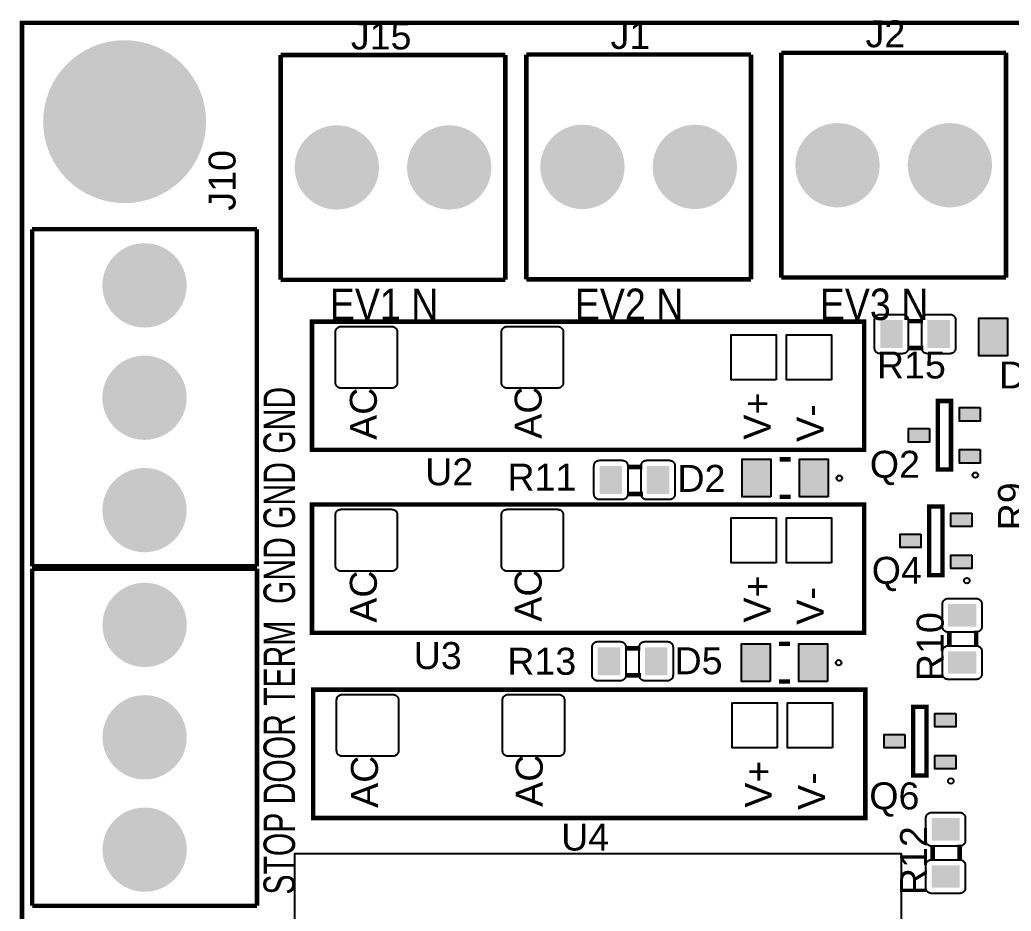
# Model space of a CAD drawing. Header units: inches. Extents: x -2.05 to 2.05, y -1.97 to 1.97.
# Drawn here: x -2.049 to -0.285, y 0.383 to 1.97 of the extents above; entities that cross this region are included whole.
import ezdxf

# ---------------------------------------------------------------- set-up
doc = ezdxf.new("R2010")
doc.units = ezdxf.units.IN
doc.layers.get('0').update_dxf_attribs({"linetype": 'CONTINUOUS'})

# ---------------------------------------------------------------- blocks, each defined once
blk = doc.blocks.new('RPAD')
blk.add_trace([(-0.5, -0.5), (-0.5, 0.5), (0.5, -0.5), (0.5, 0.5)])
blk = doc.blocks.new('EPAD')
at = {"const_width": 0.5}
blk.add_lwpolyline([(-0.25, 0, 1), (0.25, 0, 1)], format="xyb", close=True, dxfattribs=at)

msp = doc.modelspace()

# ---------------------------------------------------------------- linework, layer by layer
for points, const_width in [([(-2.045209, -1.970364), (2.045209, -1.970364), (2.045209, 1.964352), (-2.045209, 1.964352), (-2.045209, -1.970364)], 0.008), ([(-2.045209, -1.970364), (2.045209, -1.970364), (2.045209, 1.964352), (-2.045209, 1.964352), (-2.045209, -1.970364)], 0.008), ([(-2.045209, -1.970364), (2.045209, -1.970364), (2.045209, 1.964352), (-2.045209, 1.964352), (-2.045209, -1.970364)], 0.008), ([(-1.585083, 1.906844), (-1.585083, 1.506844)], 0.008), ([(-1.585083, 1.906844), (-1.185083, 1.906844)], 0.008), ([(-1.585083, 1.906844), (-1.585083, 1.506844)], 0.008), ([(-1.585083, 1.906844), (-1.185083, 1.906844)], 0.008), ([(-1.585083, 1.906844), (-1.585083, 1.506844)], 0.008), ([(-1.585083, 1.906844), (-1.185083, 1.906844)], 0.008), ([(-1.185083, 1.906844), (-1.185083, 1.506844)], 0.008), ([(-1.185083, 1.906844), (-1.185083, 1.506844)], 0.008), ([(-1.185083, 1.906844), (-1.185083, 1.506844)], 0.008), ([(-1.147941, 1.907844), (-1.147941, 1.507844)], 0.008), ([(-1.147941, 1.907844), (-0.747941, 1.907844)], 0.008), ([(-1.147941, 1.907844), (-1.147941, 1.507844)], 0.008), ([(-1.147941, 1.907844), (-0.747941, 1.907844)], 0.008), ([(-1.147941, 1.907844), (-1.147941, 1.507844)], 0.008), ([(-1.147941, 1.907844), (-0.747941, 1.907844)], 0.008), ([(-0.747941, 1.907844), (-0.747941, 1.507844)], 0.008), ([(-0.747941, 1.907844), (-0.747941, 1.507844)], 0.008), ([(-0.747941, 1.907844), (-0.747941, 1.507844)], 0.008), ([(-0.694051, 1.910844), (-0.694051, 1.510844)], 0.008), ([(-0.694051, 1.910844), (-0.294051, 1.910844)], 0.008), ([(-0.694051, 1.910844), (-0.694051, 1.510844)], 0.008), ([(-0.694051, 1.910844), (-0.294051, 1.910844)], 0.008), ([(-0.694051, 1.910844), (-0.694051, 1.510844)], 0.008), ([(-0.694051, 1.910844), (-0.294051, 1.910844)], 0.008), ([(-0.294051, 1.910844), (-0.294051, 1.510844)], 0.008), ([(-0.294051, 1.910844), (-0.294051, 1.510844)], 0.008), ([(-0.294051, 1.910844), (-0.294051, 1.510844)], 0.008), ([(-1.627295, 1.596967), (-2.027295, 1.596967)], 0.008), ([(-2.027295, 1.596967), (-2.027295, 0.996967)], 0.008), ([(-1.627295, 1.596967), (-2.027295, 1.596967)], 0.008), ([(-2.027295, 1.596967), (-2.027295, 0.996967)], 0.008), ([(-1.627295, 1.596967), (-2.027295, 1.596967)], 0.008), ([(-2.027295, 1.596967), (-2.027295, 0.996967)], 0.008), ([(-1.627295, 0.996967), (-1.627295, 1.596967)], 0.008), ([(-1.627295, 0.996967), (-1.627295, 1.596967)], 0.008), ([(-1.627295, 0.996967), (-1.627295, 1.596967)], 0.008), ([(-1.585083, 1.506844), (-1.185083, 1.506844)], 0.008), ([(-1.585083, 1.506844), (-1.185083, 1.506844)], 0.008), ([(-1.585083, 1.506844), (-1.185083, 1.506844)], 0.008), ([(-1.147941, 1.507844), (-0.747941, 1.507844)], 0.008), ([(-1.147941, 1.507844), (-0.747941, 1.507844)], 0.008), ([(-1.147941, 1.507844), (-0.747941, 1.507844)], 0.008), ([(-0.694051, 1.510844), (-0.294051, 1.510844)], 0.008), ([(-0.694051, 1.510844), (-0.294051, 1.510844)], 0.008), ([(-0.694051, 1.510844), (-0.294051, 1.510844)], 0.008), ([(-1.529126, 1.204148), (-0.546559, 1.204148), (-0.546559, 1.432494), (-1.529126, 1.432494), (-1.529126, 1.204148)], 0.008), ([(-1.529126, 1.204148), (-0.546559, 1.204148), (-0.546559, 1.432494), (-1.529126, 1.432494), (-1.529126, 1.204148)], 0.008), ([(-1.529126, 1.204148), (-0.546559, 1.204148), (-0.546559, 1.432494), (-1.529126, 1.432494), (-1.529126, 1.204148)], 0.008), ([(-0.469094, 1.4334), (-0.442094, 1.4334)], 0.008), ([(-0.469094, 1.4334), (-0.442094, 1.4334)], 0.008), ([(-0.469094, 1.4334), (-0.442094, 1.4334)], 0.008), ([(-0.469094, 1.3854), (-0.441094, 1.3854)], 0.008), ([(-0.469094, 1.3854), (-0.441094, 1.3854)], 0.008), ([(-0.469094, 1.3854), (-0.441094, 1.3854)], 0.008), ([(-0.392012, 1.291203), (-0.415634, 1.291203), (-0.415634, 1.169156), (-0.392012, 1.169156), (-0.392012, 1.291203)], 0.007874), ([(-0.392012, 1.291203), (-0.415634, 1.291203), (-0.415634, 1.169156), (-0.392012, 1.169156), (-0.392012, 1.291203)], 0.007874), ([(-0.392012, 1.291203), (-0.415634, 1.291203), (-0.415634, 1.169156), (-0.392012, 1.169156), (-0.392012, 1.291203)], 0.007874), ([(-0.677457, 1.187392), (-0.697142, 1.187392)], 0.007874), ([(-0.677457, 1.187392), (-0.697142, 1.187392)], 0.007874), ([(-0.677457, 1.187392), (-0.697142, 1.187392)], 0.007874), ([(-0.968402, 1.173636), (-0.941402, 1.173636)], 0.008), ([(-0.968402, 1.173636), (-0.941402, 1.173636)], 0.008), ([(-0.968402, 1.173636), (-0.941402, 1.173636)], 0.008), ([(-0.968402, 1.125636), (-0.940402, 1.125636)], 0.008), ([(-0.968402, 1.125636), (-0.940402, 1.125636)], 0.008), ([(-0.968402, 1.125636), (-0.940402, 1.125636)], 0.008), ([(-0.677457, 1.120463), (-0.697142, 1.120463)], 0.007874), ([(-0.677457, 1.120463), (-0.697142, 1.120463)], 0.007874), ([(-0.677457, 1.120463), (-0.697142, 1.120463)], 0.007874), ([(-1.529126, 0.878691), (-0.546559, 0.878691), (-0.546559, 1.107037), (-1.529126, 1.107037), (-1.529126, 0.878691)], 0.008), ([(-1.529126, 0.878691), (-0.546559, 0.878691), (-0.546559, 1.107037), (-1.529126, 1.107037), (-1.529126, 0.878691)], 0.008), ([(-1.529126, 0.878691), (-0.546559, 0.878691), (-0.546559, 1.107037), (-1.529126, 1.107037), (-1.529126, 0.878691)], 0.008), ([(-0.407146, 1.103455), (-0.430768, 1.103455), (-0.430768, 0.981407), (-0.407146, 0.981407), (-0.407146, 1.103455)], 0.007874), ([(-0.407146, 1.103455), (-0.430768, 1.103455), (-0.430768, 0.981407), (-0.407146, 0.981407), (-0.407146, 1.103455)], 0.007874), ([(-0.407146, 1.103455), (-0.430768, 1.103455), (-0.430768, 0.981407), (-0.407146, 0.981407), (-0.407146, 1.103455)], 0.007874), ([(-1.627295, 0.996967), (-2.027295, 0.996967)], 0.008), ([(-1.627295, 0.996967), (-2.027295, 0.996967)], 0.008), ([(-1.627295, 0.996967), (-2.027295, 0.996967)], 0.008), ([(-1.62713, 0.992762), (-2.02713, 0.992762)], 0.008), ([(-2.02713, 0.992762), (-2.02713, 0.392762)], 0.008), ([(-1.62713, 0.992762), (-2.02713, 0.992762)], 0.008), ([(-2.02713, 0.992762), (-2.02713, 0.392762)], 0.008), ([(-1.62713, 0.992762), (-2.02713, 0.992762)], 0.008), ([(-2.02713, 0.992762), (-2.02713, 0.392762)], 0.008), ([(-1.62713, 0.392762), (-1.62713, 0.992762)], 0.008), ([(-1.62713, 0.392762), (-1.62713, 0.992762)], 0.008), ([(-1.62713, 0.392762), (-1.62713, 0.992762)], 0.008), ([(-0.395142, 0.854659), (-0.395142, 0.881659)], 0.008), ([(-0.395142, 0.854659), (-0.395142, 0.881659)], 0.008), ([(-0.395142, 0.854659), (-0.395142, 0.881659)], 0.008), ([(-0.347142, 0.854659), (-0.347142, 0.882659)], 0.008), ([(-0.347142, 0.854659), (-0.347142, 0.882659)], 0.008), ([(-0.347142, 0.854659), (-0.347142, 0.882659)], 0.008), ([(-0.971764, 0.851077), (-0.944764, 0.851077)], 0.008), ([(-0.971764, 0.851077), (-0.944764, 0.851077)], 0.008), ([(-0.971764, 0.851077), (-0.944764, 0.851077)], 0.008), ([(-0.678567, 0.858809), (-0.698252, 0.858809)], 0.007874), ([(-0.678567, 0.858809), (-0.698252, 0.858809)], 0.007874), ([(-0.678567, 0.858809), (-0.698252, 0.858809)], 0.007874), ([(-0.971764, 0.803077), (-0.943764, 0.803077)], 0.008), ([(-0.971764, 0.803077), (-0.943764, 0.803077)], 0.008), ([(-0.971764, 0.803077), (-0.943764, 0.803077)], 0.008), ([(-0.678567, 0.79188), (-0.698252, 0.79188)], 0.007874), ([(-0.678567, 0.79188), (-0.698252, 0.79188)], 0.007874), ([(-0.678567, 0.79188), (-0.698252, 0.79188)], 0.007874), ([(-1.527126, 0.549171), (-0.544559, 0.549171), (-0.544559, 0.777518), (-1.527126, 0.777518), (-1.527126, 0.549171)], 0.008), ([(-1.527126, 0.549171), (-0.544559, 0.549171), (-0.544559, 0.777518), (-1.527126, 0.777518), (-1.527126, 0.549171)], 0.008), ([(-1.527126, 0.549171), (-0.544559, 0.549171), (-0.544559, 0.777518), (-1.527126, 0.777518), (-1.527126, 0.549171)], 0.008), ([(-0.435642, 0.746825), (-0.459264, 0.746825), (-0.459264, 0.624778), (-0.435642, 0.624778), (-0.435642, 0.746825)], 0.007874), ([(-0.435642, 0.746825), (-0.459264, 0.746825), (-0.459264, 0.624778), (-0.435642, 0.624778), (-0.435642, 0.746825)], 0.007874), ([(-0.435642, 0.746825), (-0.459264, 0.746825), (-0.459264, 0.624778), (-0.435642, 0.624778), (-0.435642, 0.746825)], 0.007874), ([(-0.424642, 0.473829), (-0.424642, 0.500829)], 0.008), ([(-0.424642, 0.473829), (-0.424642, 0.500829)], 0.008), ([(-0.424642, 0.473829), (-0.424642, 0.500829)], 0.008), ([(-0.376642, 0.473829), (-0.376642, 0.501829)], 0.008), ([(-0.376642, 0.473829), (-0.376642, 0.501829)], 0.008), ([(-0.376642, 0.473829), (-0.376642, 0.501829)], 0.008), ([(-1.62713, 0.392762), (-2.02713, 0.392762)], 0.008), ([(-1.62713, 0.392762), (-2.02713, 0.392762)], 0.008), ([(-1.62713, 0.392762), (-2.02713, 0.392762)], 0.008)]:
    msp.add_lwpolyline(points, dxfattribs=dict(const_width=const_width))
for points in [[(-0.518094, 1.4454), (-0.478094, 1.4454), (-0.477055, 1.445349), (-0.47605, 1.445201), (-0.475083, 1.444959), (-0.474159, 1.444628), (-0.473283, 1.444213), (-0.472459, 1.443719), (-0.471691, 1.443149), (-0.470985, 1.442509), (-0.470345, 1.441803), (-0.469776, 1.441035), (-0.469281, 1.440211), (-0.468866, 1.439335), (-0.468535, 1.438411), (-0.468293, 1.437444), (-0.468145, 1.436439), (-0.468094, 1.4354), (-0.468094, 1.3854), (-0.468145, 1.38436), (-0.468293, 1.383355), (-0.468535, 1.382388), (-0.468866, 1.381464), (-0.469281, 1.380588), (-0.469776, 1.379764), (-0.470345, 1.378996), (-0.470985, 1.37829), (-0.471691, 1.37765), (-0.472459, 1.377081), (-0.473283, 1.376586), (-0.474159, 1.376171), (-0.475083, 1.375841), (-0.47605, 1.375598), (-0.477055, 1.37545), (-0.478094, 1.3754), (-0.518094, 1.3754), (-0.519134, 1.37545), (-0.520139, 1.375598), (-0.521106, 1.375841), (-0.52203, 1.376171), (-0.522906, 1.376586), (-0.52373, 1.377081), (-0.524498, 1.37765), (-0.525204, 1.37829), (-0.525844, 1.378996), (-0.526413, 1.379764), (-0.526908, 1.380588), (-0.527323, 1.381464), (-0.527654, 1.382388), (-0.527896, 1.383355), (-0.528044, 1.38436), (-0.528094, 1.3854), (-0.528094, 1.4354), (-0.528044, 1.436439), (-0.527896, 1.437444), (-0.527654, 1.438411), (-0.527323, 1.439335), (-0.526908, 1.440211), (-0.526413, 1.441035), (-0.525844, 1.441803), (-0.525204, 1.442509), (-0.524498, 1.443149), (-0.52373, 1.443719), (-0.522906, 1.444213), (-0.52203, 1.444628), (-0.521106, 1.444959), (-0.520139, 1.445201), (-0.519134, 1.445349), (-0.518094, 1.4454)], [(-0.434094, 1.4454), (-0.394094, 1.4454), (-0.393055, 1.445349), (-0.39205, 1.445201), (-0.391083, 1.444959), (-0.390159, 1.444628), (-0.389283, 1.444213), (-0.388459, 1.443719), (-0.387691, 1.443149), (-0.386985, 1.442509), (-0.386345, 1.441803), (-0.385776, 1.441035), (-0.385281, 1.440211), (-0.384866, 1.439335), (-0.384535, 1.438411), (-0.384293, 1.437444), (-0.384145, 1.436439), (-0.384094, 1.4354), (-0.384094, 1.3854), (-0.384145, 1.38436), (-0.384293, 1.383355), (-0.384535, 1.382388), (-0.384866, 1.381464), (-0.385281, 1.380588), (-0.385776, 1.379764), (-0.386345, 1.378996), (-0.386985, 1.37829), (-0.387691, 1.37765), (-0.388459, 1.377081), (-0.389283, 1.376586), (-0.390159, 1.376171), (-0.391083, 1.375841), (-0.39205, 1.375598), (-0.393055, 1.37545), (-0.394094, 1.3754), (-0.434094, 1.3754), (-0.435134, 1.37545), (-0.436139, 1.375598), (-0.437106, 1.375841), (-0.43803, 1.376171), (-0.438906, 1.376586), (-0.43973, 1.377081), (-0.440498, 1.37765), (-0.441204, 1.37829), (-0.441844, 1.378996), (-0.442413, 1.379764), (-0.442908, 1.380588), (-0.443323, 1.381464), (-0.443654, 1.382388), (-0.443896, 1.383355), (-0.444044, 1.38436), (-0.444094, 1.3854), (-0.444094, 1.4354), (-0.444044, 1.436439), (-0.443896, 1.437444), (-0.443654, 1.438411), (-0.443323, 1.439335), (-0.442908, 1.440211), (-0.442413, 1.441035), (-0.441844, 1.441803), (-0.441204, 1.442509), (-0.440498, 1.443149), (-0.43973, 1.443719), (-0.438906, 1.444213), (-0.43803, 1.444628), (-0.437106, 1.444959), (-0.436139, 1.445201), (-0.435134, 1.445349), (-0.434094, 1.4454)], [(-0.291783, 1.371364), (-0.342783, 1.371364), (-0.342783, 1.438364), (-0.291783, 1.438364), (-0.291783, 1.371364)], [(-1.387386, 1.313888), (-1.477386, 1.313888), (-1.478425, 1.313938), (-1.47943, 1.314087), (-1.480397, 1.314329), (-1.481321, 1.314659), (-1.482198, 1.315074), (-1.483022, 1.315569), (-1.483789, 1.316138), (-1.484495, 1.316778), (-1.485135, 1.317485), (-1.485705, 1.318252), (-1.486199, 1.319076), (-1.486614, 1.319952), (-1.486945, 1.320876), (-1.487187, 1.321843), (-1.487335, 1.322848), (-1.487386, 1.323888), (-1.487386, 1.413888), (-1.487335, 1.414927), (-1.487187, 1.415932), (-1.486945, 1.416899), (-1.486614, 1.417823), (-1.486199, 1.4187), (-1.485705, 1.419524), (-1.485135, 1.420291), (-1.484495, 1.420997), (-1.483789, 1.421637), (-1.483022, 1.422207), (-1.482198, 1.422702), (-1.481321, 1.423116), (-1.480397, 1.423447), (-1.47943, 1.423689), (-1.478425, 1.423837), (-1.477386, 1.423888), (-1.387386, 1.423888), (-1.386346, 1.423837), (-1.385341, 1.423689), (-1.384374, 1.423447), (-1.38345, 1.423116), (-1.382574, 1.422702), (-1.38175, 1.422207), (-1.380982, 1.421637), (-1.380276, 1.420997), (-1.379636, 1.420291), (-1.379067, 1.419524), (-1.378572, 1.4187), (-1.378157, 1.417823), (-1.377827, 1.416899), (-1.377585, 1.415932), (-1.377436, 1.414927), (-1.377386, 1.413888), (-1.377386, 1.323888), (-1.377436, 1.322848), (-1.377585, 1.321843), (-1.377827, 1.320876), (-1.378157, 1.319952), (-1.378572, 1.319076), (-1.379067, 1.318252), (-1.379636, 1.317485), (-1.380276, 1.316778), (-1.380982, 1.316138), (-1.38175, 1.315569), (-1.382574, 1.315074), (-1.38345, 1.314659), (-1.384374, 1.314329), (-1.385341, 1.314087), (-1.386346, 1.313938), (-1.387386, 1.313888)], [(-1.09211, 1.313888), (-1.18211, 1.313888), (-1.18315, 1.313938), (-1.184155, 1.314087), (-1.185122, 1.314329), (-1.186046, 1.314659), (-1.186922, 1.315074), (-1.187746, 1.315569), (-1.188514, 1.316138), (-1.18922, 1.316778), (-1.18986, 1.317485), (-1.190429, 1.318252), (-1.190924, 1.319076), (-1.191339, 1.319952), (-1.191669, 1.320876), (-1.191911, 1.321843), (-1.19206, 1.322848), (-1.19211, 1.323888), (-1.19211, 1.413888), (-1.19206, 1.414927), (-1.191911, 1.415932), (-1.191669, 1.416899), (-1.191339, 1.417823), (-1.190924, 1.4187), (-1.190429, 1.419524), (-1.18986, 1.420291), (-1.18922, 1.420997), (-1.188514, 1.421637), (-1.187746, 1.422207), (-1.186922, 1.422702), (-1.186046, 1.423116), (-1.185122, 1.423447), (-1.184155, 1.423689), (-1.18315, 1.423837), (-1.18211, 1.423888), (-1.09211, 1.423888), (-1.091071, 1.423837), (-1.090066, 1.423689), (-1.089099, 1.423447), (-1.088175, 1.423116), (-1.087298, 1.422702), (-1.086474, 1.422207), (-1.085707, 1.421637), (-1.085001, 1.420997), (-1.084361, 1.420291), (-1.083791, 1.419524), (-1.083297, 1.4187), (-1.082882, 1.417823), (-1.082551, 1.416899), (-1.082309, 1.415932), (-1.082161, 1.414927), (-1.08211, 1.413888), (-1.08211, 1.323888), (-1.082161, 1.322848), (-1.082309, 1.321843), (-1.082551, 1.320876), (-1.082882, 1.319952), (-1.083297, 1.319076), (-1.083791, 1.318252), (-1.084361, 1.317485), (-1.085001, 1.316778), (-1.085707, 1.316138), (-1.086474, 1.315569), (-1.087298, 1.315074), (-1.088175, 1.314659), (-1.089099, 1.314329), (-1.090066, 1.314087), (-1.091071, 1.313938), (-1.09211, 1.313888)], [(-0.703409, 1.328888), (-0.783409, 1.328888), (-0.783409, 1.408888), (-0.703409, 1.408888), (-0.703409, 1.328888)], [(-0.604984, 1.328888), (-0.684984, 1.328888), (-0.684984, 1.408888), (-0.604984, 1.408888), (-0.604984, 1.328888)], [(-0.340047, 1.279581), (-0.340047, 1.255581), (-0.377047, 1.255581), (-0.377047, 1.279581), (-0.340047, 1.279581)], [(-0.430598, 1.242179), (-0.430598, 1.218179), (-0.467598, 1.218179), (-0.467598, 1.242179), (-0.430598, 1.242179)], [(-0.340047, 1.204778), (-0.340047, 1.180778), (-0.377047, 1.180778), (-0.377047, 1.204778), (-0.340047, 1.204778)], [(-1.017402, 1.185636), (-0.977402, 1.185636), (-0.976362, 1.185585), (-0.975357, 1.185437), (-0.97439, 1.185195), (-0.973466, 1.184864), (-0.97259, 1.18445), (-0.971766, 1.183955), (-0.970998, 1.183385), (-0.970292, 1.182745), (-0.969652, 1.182039), (-0.969083, 1.181272), (-0.968588, 1.180448), (-0.968173, 1.179571), (-0.967843, 1.178647), (-0.9676, 1.17768), (-0.967452, 1.176675), (-0.967402, 1.175636), (-0.967402, 1.125636), (-0.967452, 1.124596), (-0.9676, 1.123591), (-0.967843, 1.122624), (-0.968173, 1.1217), (-0.968588, 1.120824), (-0.969083, 1.12), (-0.969652, 1.119233), (-0.970292, 1.118526), (-0.970998, 1.117886), (-0.971766, 1.117317), (-0.97259, 1.116822), (-0.973466, 1.116407), (-0.97439, 1.116077), (-0.975357, 1.115835), (-0.976362, 1.115686), (-0.977402, 1.115636), (-1.017402, 1.115636), (-1.018441, 1.115686), (-1.019446, 1.115835), (-1.020413, 1.116077), (-1.021337, 1.116407), (-1.022213, 1.116822), (-1.023037, 1.117317), (-1.023805, 1.117886), (-1.024511, 1.118526), (-1.025151, 1.119233), (-1.02572, 1.12), (-1.026215, 1.120824), (-1.02663, 1.1217), (-1.026961, 1.122624), (-1.027203, 1.123591), (-1.027351, 1.124596), (-1.027402, 1.125636), (-1.027402, 1.175636), (-1.027351, 1.176675), (-1.027203, 1.17768), (-1.026961, 1.178647), (-1.02663, 1.179571), (-1.026215, 1.180448), (-1.02572, 1.181272), (-1.025151, 1.182039), (-1.024511, 1.182745), (-1.023805, 1.183385), (-1.023037, 1.183955), (-1.022213, 1.18445), (-1.021337, 1.184864), (-1.020413, 1.185195), (-1.019446, 1.185437), (-1.018441, 1.185585), (-1.017402, 1.185636)], [(-0.933402, 1.185636), (-0.893402, 1.185636), (-0.892362, 1.185585), (-0.891357, 1.185437), (-0.89039, 1.185195), (-0.889466, 1.184864), (-0.88859, 1.18445), (-0.887766, 1.183955), (-0.886998, 1.183385), (-0.886292, 1.182745), (-0.885652, 1.182039), (-0.885083, 1.181272), (-0.884588, 1.180448), (-0.884173, 1.179571), (-0.883843, 1.178647), (-0.8836, 1.17768), (-0.883452, 1.176675), (-0.883402, 1.175636), (-0.883402, 1.125636), (-0.883452, 1.124596), (-0.8836, 1.123591), (-0.883843, 1.122624), (-0.884173, 1.1217), (-0.884588, 1.120824), (-0.885083, 1.12), (-0.885652, 1.119233), (-0.886292, 1.118526), (-0.886998, 1.117886), (-0.887766, 1.117317), (-0.88859, 1.116822), (-0.889466, 1.116407), (-0.89039, 1.116077), (-0.891357, 1.115835), (-0.892362, 1.115686), (-0.893402, 1.115636), (-0.933402, 1.115636), (-0.934441, 1.115686), (-0.935446, 1.115835), (-0.936413, 1.116077), (-0.937337, 1.116407), (-0.938213, 1.116822), (-0.939037, 1.117317), (-0.939805, 1.117886), (-0.940511, 1.118526), (-0.941151, 1.119233), (-0.94172, 1.12), (-0.942215, 1.120824), (-0.94263, 1.1217), (-0.942961, 1.122624), (-0.943203, 1.123591), (-0.943351, 1.124596), (-0.943402, 1.125636), (-0.943402, 1.175636), (-0.943351, 1.176675), (-0.943203, 1.17768), (-0.942961, 1.178647), (-0.94263, 1.179571), (-0.942215, 1.180448), (-0.94172, 1.181272), (-0.941151, 1.182039), (-0.940511, 1.182745), (-0.939805, 1.183385), (-0.939037, 1.183955), (-0.938213, 1.18445), (-0.937337, 1.184864), (-0.936413, 1.185195), (-0.935446, 1.185437), (-0.934441, 1.185585), (-0.933402, 1.185636)], [(-0.71298, 1.120427), (-0.76398, 1.120427), (-0.76398, 1.187427), (-0.71298, 1.187427), (-0.71298, 1.120427)], [(-0.610618, 1.120427), (-0.661618, 1.120427), (-0.661618, 1.187427), (-0.610618, 1.187427), (-0.610618, 1.120427)], [(-1.387386, 0.988431), (-1.477386, 0.988431), (-1.478425, 0.988481), (-1.47943, 0.98863), (-1.480397, 0.988872), (-1.481321, 0.989203), (-1.482198, 0.989617), (-1.483022, 0.990112), (-1.483789, 0.990681), (-1.484495, 0.991322), (-1.485135, 0.992028), (-1.485705, 0.992795), (-1.486199, 0.993619), (-1.486614, 0.994496), (-1.486945, 0.99542), (-1.487187, 0.996387), (-1.487335, 0.997392), (-1.487386, 0.998431), (-1.487386, 1.088431), (-1.487335, 1.08947), (-1.487187, 1.090476), (-1.486945, 1.091443), (-1.486614, 1.092367), (-1.486199, 1.093243), (-1.485705, 1.094067), (-1.485135, 1.094834), (-1.484495, 1.095541), (-1.483789, 1.096181), (-1.483022, 1.09675), (-1.482198, 1.097245), (-1.481321, 1.097659), (-1.480397, 1.09799), (-1.47943, 1.098232), (-1.478425, 1.098381), (-1.477386, 1.098431), (-1.387386, 1.098431), (-1.386346, 1.098381), (-1.385341, 1.098232), (-1.384374, 1.09799), (-1.38345, 1.097659), (-1.382574, 1.097245), (-1.38175, 1.09675), (-1.380982, 1.096181), (-1.380276, 1.095541), (-1.379636, 1.094834), (-1.379067, 1.094067), (-1.378572, 1.093243), (-1.378157, 1.092367), (-1.377827, 1.091443), (-1.377585, 1.090476), (-1.377436, 1.08947), (-1.377386, 1.088431), (-1.377386, 0.998431), (-1.377436, 0.997392), (-1.377585, 0.996387), (-1.377827, 0.99542), (-1.378157, 0.994496), (-1.378572, 0.993619), (-1.379067, 0.992795), (-1.379636, 0.992028), (-1.380276, 0.991322), (-1.380982, 0.990681), (-1.38175, 0.990112), (-1.382574, 0.989617), (-1.38345, 0.989203), (-1.384374, 0.988872), (-1.385341, 0.98863), (-1.386346, 0.988481), (-1.387386, 0.988431)], [(-1.09211, 0.988431), (-1.18211, 0.988431), (-1.18315, 0.988481), (-1.184155, 0.98863), (-1.185122, 0.988872), (-1.186046, 0.989203), (-1.186922, 0.989617), (-1.187746, 0.990112), (-1.188514, 0.990681), (-1.18922, 0.991322), (-1.18986, 0.992028), (-1.190429, 0.992795), (-1.190924, 0.993619), (-1.191339, 0.994496), (-1.191669, 0.99542), (-1.191911, 0.996387), (-1.19206, 0.997392), (-1.19211, 0.998431), (-1.19211, 1.088431), (-1.19206, 1.08947), (-1.191911, 1.090476), (-1.191669, 1.091443), (-1.191339, 1.092367), (-1.190924, 1.093243), (-1.190429, 1.094067), (-1.18986, 1.094834), (-1.18922, 1.095541), (-1.188514, 1.096181), (-1.187746, 1.09675), (-1.186922, 1.097245), (-1.186046, 1.097659), (-1.185122, 1.09799), (-1.184155, 1.098232), (-1.18315, 1.098381), (-1.18211, 1.098431), (-1.09211, 1.098431), (-1.091071, 1.098381), (-1.090066, 1.098232), (-1.089099, 1.09799), (-1.088175, 1.097659), (-1.087298, 1.097245), (-1.086474, 1.09675), (-1.085707, 1.096181), (-1.085001, 1.095541), (-1.084361, 1.094834), (-1.083791, 1.094067), (-1.083297, 1.093243), (-1.082882, 1.092367), (-1.082551, 1.091443), (-1.082309, 1.090476), (-1.082161, 1.08947), (-1.08211, 1.088431), (-1.08211, 0.998431), (-1.082161, 0.997392), (-1.082309, 0.996387), (-1.082551, 0.99542), (-1.082882, 0.994496), (-1.083297, 0.993619), (-1.083791, 0.992795), (-1.084361, 0.992028), (-1.085001, 0.991322), (-1.085707, 0.990681), (-1.086474, 0.990112), (-1.087298, 0.989617), (-1.088175, 0.989203), (-1.089099, 0.988872), (-1.090066, 0.98863), (-1.091071, 0.988481), (-1.09211, 0.988431)], [(-0.703409, 1.003431), (-0.783409, 1.003431), (-0.783409, 1.083431), (-0.703409, 1.083431), (-0.703409, 1.003431)], [(-0.604984, 1.003431), (-0.684984, 1.003431), (-0.684984, 1.083431), (-0.604984, 1.083431), (-0.604984, 1.003431)], [(-0.355181, 1.091833), (-0.355181, 1.067833), (-0.392181, 1.067833), (-0.392181, 1.091833), (-0.355181, 1.091833)], [(-0.445732, 1.054431), (-0.445732, 1.030431), (-0.482732, 1.030431), (-0.482732, 1.054431), (-0.445732, 1.054431)], [(-0.355181, 1.01703), (-0.355181, 0.99303), (-0.392181, 0.99303), (-0.392181, 1.01703), (-0.355181, 1.01703)], [(-0.407142, 0.889659), (-0.407142, 0.929659), (-0.407091, 0.930699), (-0.406943, 0.931704), (-0.406701, 0.932671), (-0.40637, 0.933595), (-0.405956, 0.934471), (-0.405461, 0.935295), (-0.404891, 0.936063), (-0.404251, 0.936769), (-0.403545, 0.937409), (-0.402778, 0.937978), (-0.401954, 0.938473), (-0.401077, 0.938888), (-0.400153, 0.939219), (-0.399186, 0.939461), (-0.398181, 0.939609), (-0.397142, 0.939659), (-0.347142, 0.939659), (-0.346102, 0.939609), (-0.345097, 0.939461), (-0.34413, 0.939219), (-0.343206, 0.938888), (-0.34233, 0.938473), (-0.341506, 0.937978), (-0.340739, 0.937409), (-0.340032, 0.936769), (-0.339392, 0.936063), (-0.338823, 0.935295), (-0.338328, 0.934471), (-0.337913, 0.933595), (-0.337583, 0.932671), (-0.337341, 0.931704), (-0.337192, 0.930699), (-0.337142, 0.929659), (-0.337142, 0.889659), (-0.337192, 0.88862), (-0.337341, 0.887615), (-0.337583, 0.886648), (-0.337913, 0.885724), (-0.338328, 0.884848), (-0.338823, 0.884024), (-0.339392, 0.883256), (-0.340032, 0.88255), (-0.340739, 0.88191), (-0.341506, 0.881341), (-0.34233, 0.880846), (-0.343206, 0.880431), (-0.34413, 0.8801), (-0.345097, 0.879858), (-0.346102, 0.87971), (-0.347142, 0.879659), (-0.397142, 0.879659), (-0.398181, 0.87971), (-0.399186, 0.879858), (-0.400153, 0.8801), (-0.401077, 0.880431), (-0.401954, 0.880846), (-0.402778, 0.881341), (-0.403545, 0.88191), (-0.404251, 0.88255), (-0.404891, 0.883256), (-0.405461, 0.884024), (-0.405956, 0.884848), (-0.40637, 0.885724), (-0.406701, 0.886648), (-0.406943, 0.887615), (-0.407091, 0.88862), (-0.407142, 0.889659)], [(-1.020764, 0.863077), (-0.980764, 0.863077), (-0.979724, 0.863026), (-0.978719, 0.862878), (-0.977752, 0.862636), (-0.976828, 0.862305), (-0.975952, 0.861891), (-0.975128, 0.861396), (-0.97436, 0.860826), (-0.973654, 0.860186), (-0.973014, 0.85948), (-0.972445, 0.858713), (-0.97195, 0.857889), (-0.971535, 0.857012), (-0.971205, 0.856088), (-0.970963, 0.855121), (-0.970814, 0.854116), (-0.970764, 0.853077), (-0.970764, 0.803077), (-0.970814, 0.802037), (-0.970963, 0.801032), (-0.971205, 0.800065), (-0.971535, 0.799141), (-0.97195, 0.798265), (-0.972445, 0.797441), (-0.973014, 0.796674), (-0.973654, 0.795967), (-0.97436, 0.795327), (-0.975128, 0.794758), (-0.975952, 0.794263), (-0.976828, 0.793848), (-0.977752, 0.793518), (-0.978719, 0.793276), (-0.979724, 0.793127), (-0.980764, 0.793077), (-1.020764, 0.793077), (-1.021803, 0.793127), (-1.022808, 0.793276), (-1.023775, 0.793518), (-1.024699, 0.793848), (-1.025576, 0.794263), (-1.0264, 0.794758), (-1.027167, 0.795327), (-1.027873, 0.795967), (-1.028513, 0.796674), (-1.029083, 0.797441), (-1.029577, 0.798265), (-1.029992, 0.799141), (-1.030323, 0.800065), (-1.030565, 0.801032), (-1.030713, 0.802037), (-1.030764, 0.803077), (-1.030764, 0.853077), (-1.030713, 0.854116), (-1.030565, 0.855121), (-1.030323, 0.856088), (-1.029992, 0.857012), (-1.029577, 0.857889), (-1.029083, 0.858713), (-1.028513, 0.85948), (-1.027873, 0.860186), (-1.027167, 0.860826), (-1.0264, 0.861396), (-1.025576, 0.861891), (-1.024699, 0.862305), (-1.023775, 0.862636), (-1.022808, 0.862878), (-1.021803, 0.863026), (-1.020764, 0.863077)], [(-0.936764, 0.863077), (-0.896764, 0.863077), (-0.895724, 0.863026), (-0.894719, 0.862878), (-0.893752, 0.862636), (-0.892828, 0.862305), (-0.891952, 0.861891), (-0.891128, 0.861396), (-0.89036, 0.860826), (-0.889654, 0.860186), (-0.889014, 0.85948), (-0.888445, 0.858713), (-0.88795, 0.857889), (-0.887535, 0.857012), (-0.887205, 0.856088), (-0.886963, 0.855121), (-0.886814, 0.854116), (-0.886764, 0.853077), (-0.886764, 0.803077), (-0.886814, 0.802037), (-0.886963, 0.801032), (-0.887205, 0.800065), (-0.887535, 0.799141), (-0.88795, 0.798265), (-0.888445, 0.797441), (-0.889014, 0.796674), (-0.889654, 0.795967), (-0.89036, 0.795327), (-0.891128, 0.794758), (-0.891952, 0.794263), (-0.892828, 0.793848), (-0.893752, 0.793518), (-0.894719, 0.793276), (-0.895724, 0.793127), (-0.896764, 0.793077), (-0.936764, 0.793077), (-0.937803, 0.793127), (-0.938808, 0.793276), (-0.939775, 0.793518), (-0.940699, 0.793848), (-0.941576, 0.794263), (-0.9424, 0.794758), (-0.943167, 0.795327), (-0.943873, 0.795967), (-0.944513, 0.796674), (-0.945083, 0.797441), (-0.945577, 0.798265), (-0.945992, 0.799141), (-0.946323, 0.800065), (-0.946565, 0.801032), (-0.946713, 0.802037), (-0.946764, 0.803077), (-0.946764, 0.853077), (-0.946713, 0.854116), (-0.946565, 0.855121), (-0.946323, 0.856088), (-0.945992, 0.857012), (-0.945577, 0.857889), (-0.945083, 0.858713), (-0.944513, 0.85948), (-0.943873, 0.860186), (-0.943167, 0.860826), (-0.9424, 0.861396), (-0.941576, 0.861891), (-0.940699, 0.862305), (-0.939775, 0.862636), (-0.938808, 0.862878), (-0.937803, 0.863026), (-0.936764, 0.863077)], [(-0.714091, 0.791844), (-0.765091, 0.791844), (-0.765091, 0.858844), (-0.714091, 0.858844), (-0.714091, 0.791844)], [(-0.611728, 0.791844), (-0.662728, 0.791844), (-0.662728, 0.858844), (-0.611728, 0.858844), (-0.611728, 0.791844)], [(-0.407142, 0.805659), (-0.407142, 0.845659), (-0.407091, 0.846699), (-0.406943, 0.847704), (-0.406701, 0.848671), (-0.40637, 0.849595), (-0.405956, 0.850471), (-0.405461, 0.851295), (-0.404891, 0.852063), (-0.404251, 0.852769), (-0.403545, 0.853409), (-0.402778, 0.853978), (-0.401954, 0.854473), (-0.401077, 0.854888), (-0.400153, 0.855219), (-0.399186, 0.855461), (-0.398181, 0.855609), (-0.397142, 0.855659), (-0.347142, 0.855659), (-0.346102, 0.855609), (-0.345097, 0.855461), (-0.34413, 0.855219), (-0.343206, 0.854888), (-0.34233, 0.854473), (-0.341506, 0.853978), (-0.340739, 0.853409), (-0.340032, 0.852769), (-0.339392, 0.852063), (-0.338823, 0.851295), (-0.338328, 0.850471), (-0.337913, 0.849595), (-0.337583, 0.848671), (-0.337341, 0.847704), (-0.337192, 0.846699), (-0.337142, 0.845659), (-0.337142, 0.805659), (-0.337192, 0.80462), (-0.337341, 0.803615), (-0.337583, 0.802648), (-0.337913, 0.801724), (-0.338328, 0.800848), (-0.338823, 0.800024), (-0.339392, 0.799256), (-0.340032, 0.79855), (-0.340739, 0.79791), (-0.341506, 0.797341), (-0.34233, 0.796846), (-0.343206, 0.796431), (-0.34413, 0.7961), (-0.345097, 0.795858), (-0.346102, 0.79571), (-0.347142, 0.795659), (-0.397142, 0.795659), (-0.398181, 0.79571), (-0.399186, 0.795858), (-0.400153, 0.7961), (-0.401077, 0.796431), (-0.401954, 0.796846), (-0.402778, 0.797341), (-0.403545, 0.79791), (-0.404251, 0.79855), (-0.404891, 0.799256), (-0.405461, 0.800024), (-0.405956, 0.800848), (-0.40637, 0.801724), (-0.406701, 0.802648), (-0.406943, 0.803615), (-0.407091, 0.80462), (-0.407142, 0.805659)], [(-1.385386, 0.658911), (-1.475386, 0.658911), (-1.476425, 0.658962), (-1.47743, 0.65911), (-1.478397, 0.659352), (-1.479321, 0.659683), (-1.480198, 0.660098), (-1.481022, 0.660593), (-1.481789, 0.661162), (-1.482495, 0.661802), (-1.483135, 0.662508), (-1.483705, 0.663276), (-1.484199, 0.6641), (-1.484614, 0.664976), (-1.484945, 0.6659), (-1.485187, 0.666867), (-1.485335, 0.667872), (-1.485386, 0.668911), (-1.485386, 0.758911), (-1.485335, 0.759951), (-1.485187, 0.760956), (-1.484945, 0.761923), (-1.484614, 0.762847), (-1.484199, 0.763723), (-1.483705, 0.764547), (-1.483135, 0.765315), (-1.482495, 0.766021), (-1.481789, 0.766661), (-1.481022, 0.76723), (-1.480198, 0.767725), (-1.479321, 0.76814), (-1.478397, 0.76847), (-1.47743, 0.768713), (-1.476425, 0.768861), (-1.475386, 0.768911), (-1.385386, 0.768911), (-1.384346, 0.768861), (-1.383341, 0.768713), (-1.382374, 0.76847), (-1.38145, 0.76814), (-1.380574, 0.767725), (-1.37975, 0.76723), (-1.378982, 0.766661), (-1.378276, 0.766021), (-1.377636, 0.765315), (-1.377067, 0.764547), (-1.376572, 0.763723), (-1.376157, 0.762847), (-1.375827, 0.761923), (-1.375585, 0.760956), (-1.375436, 0.759951), (-1.375386, 0.758911), (-1.375386, 0.668911), (-1.375436, 0.667872), (-1.375585, 0.666867), (-1.375827, 0.6659), (-1.376157, 0.664976), (-1.376572, 0.6641), (-1.377067, 0.663276), (-1.377636, 0.662508), (-1.378276, 0.661802), (-1.378982, 0.661162), (-1.37975, 0.660593), (-1.380574, 0.660098), (-1.38145, 0.659683), (-1.382374, 0.659352), (-1.383341, 0.65911), (-1.384346, 0.658962), (-1.385386, 0.658911)], [(-1.09011, 0.658911), (-1.18011, 0.658911), (-1.18115, 0.658962), (-1.182155, 0.65911), (-1.183122, 0.659352), (-1.184046, 0.659683), (-1.184922, 0.660098), (-1.185746, 0.660593), (-1.186514, 0.661162), (-1.18722, 0.661802), (-1.18786, 0.662508), (-1.188429, 0.663276), (-1.188924, 0.6641), (-1.189339, 0.664976), (-1.189669, 0.6659), (-1.189911, 0.666867), (-1.19006, 0.667872), (-1.19011, 0.668911), (-1.19011, 0.758911), (-1.19006, 0.759951), (-1.189911, 0.760956), (-1.189669, 0.761923), (-1.189339, 0.762847), (-1.188924, 0.763723), (-1.188429, 0.764547), (-1.18786, 0.765315), (-1.18722, 0.766021), (-1.186514, 0.766661), (-1.185746, 0.76723), (-1.184922, 0.767725), (-1.184046, 0.76814), (-1.183122, 0.76847), (-1.182155, 0.768713), (-1.18115, 0.768861), (-1.18011, 0.768911), (-1.09011, 0.768911), (-1.089071, 0.768861), (-1.088066, 0.768713), (-1.087099, 0.76847), (-1.086175, 0.76814), (-1.085298, 0.767725), (-1.084474, 0.76723), (-1.083707, 0.766661), (-1.083001, 0.766021), (-1.082361, 0.765315), (-1.081791, 0.764547), (-1.081297, 0.763723), (-1.080882, 0.762847), (-1.080551, 0.761923), (-1.080309, 0.760956), (-1.080161, 0.759951), (-1.08011, 0.758911), (-1.08011, 0.668911), (-1.080161, 0.667872), (-1.080309, 0.666867), (-1.080551, 0.6659), (-1.080882, 0.664976), (-1.081297, 0.6641), (-1.081791, 0.663276), (-1.082361, 0.662508), (-1.083001, 0.661802), (-1.083707, 0.661162), (-1.084474, 0.660593), (-1.085298, 0.660098), (-1.086175, 0.659683), (-1.087099, 0.659352), (-1.088066, 0.65911), (-1.089071, 0.658962), (-1.09011, 0.658911)], [(-0.701409, 0.673911), (-0.781409, 0.673911), (-0.781409, 0.753911), (-0.701409, 0.753911), (-0.701409, 0.673911)], [(-0.602984, 0.673911), (-0.682984, 0.673911), (-0.682984, 0.753911), (-0.602984, 0.753911), (-0.602984, 0.673911)], [(-0.383677, 0.735203), (-0.383677, 0.711203), (-0.420677, 0.711203), (-0.420677, 0.735203), (-0.383677, 0.735203)], [(-0.474228, 0.697801), (-0.474228, 0.673801), (-0.511228, 0.673801), (-0.511228, 0.697801), (-0.474228, 0.697801)], [(-0.383677, 0.6604), (-0.383677, 0.6364), (-0.420677, 0.6364), (-0.420677, 0.6604), (-0.383677, 0.6604)], [(-0.436642, 0.508829), (-0.436642, 0.548829), (-0.436591, 0.549868), (-0.436443, 0.550873), (-0.436201, 0.55184), (-0.43587, 0.552764), (-0.435456, 0.553641), (-0.434961, 0.554465), (-0.434391, 0.555232), (-0.433751, 0.555938), (-0.433045, 0.556578), (-0.432278, 0.557148), (-0.431454, 0.557642), (-0.430577, 0.558057), (-0.429653, 0.558388), (-0.428686, 0.55863), (-0.427681, 0.558778), (-0.426642, 0.558829), (-0.376642, 0.558829), (-0.375602, 0.558778), (-0.374597, 0.55863), (-0.37363, 0.558388), (-0.372706, 0.558057), (-0.37183, 0.557642), (-0.371006, 0.557148), (-0.370239, 0.556578), (-0.369532, 0.555938), (-0.368892, 0.555232), (-0.368323, 0.554465), (-0.367828, 0.553641), (-0.367413, 0.552764), (-0.367083, 0.55184), (-0.366841, 0.550873), (-0.366692, 0.549868), (-0.366642, 0.548829), (-0.366642, 0.508829), (-0.366692, 0.507789), (-0.366841, 0.506784), (-0.367083, 0.505817), (-0.367413, 0.504893), (-0.367828, 0.504017), (-0.368323, 0.503193), (-0.368892, 0.502425), (-0.369532, 0.501719), (-0.370239, 0.501079), (-0.371006, 0.50051), (-0.37183, 0.500015), (-0.372706, 0.4996), (-0.37363, 0.49927), (-0.374597, 0.499028), (-0.375602, 0.498879), (-0.376642, 0.498829), (-0.426642, 0.498829), (-0.427681, 0.498879), (-0.428686, 0.499028), (-0.429653, 0.49927), (-0.430577, 0.4996), (-0.431454, 0.500015), (-0.432278, 0.50051), (-0.433045, 0.501079), (-0.433751, 0.501719), (-0.434391, 0.502425), (-0.434961, 0.503193), (-0.435456, 0.504017), (-0.43587, 0.504893), (-0.436201, 0.505817), (-0.436443, 0.506784), (-0.436591, 0.507789), (-0.436642, 0.508829)], [(-0.436642, 0.424829), (-0.436642, 0.464829), (-0.436591, 0.465868), (-0.436443, 0.466873), (-0.436201, 0.46784), (-0.43587, 0.468764), (-0.435456, 0.469641), (-0.434961, 0.470465), (-0.434391, 0.471232), (-0.433751, 0.471938), (-0.433045, 0.472578), (-0.432278, 0.473148), (-0.431454, 0.473642), (-0.430577, 0.474057), (-0.429653, 0.474388), (-0.428686, 0.47463), (-0.427681, 0.474778), (-0.426642, 0.474829), (-0.376642, 0.474829), (-0.375602, 0.474778), (-0.374597, 0.47463), (-0.37363, 0.474388), (-0.372706, 0.474057), (-0.37183, 0.473642), (-0.371006, 0.473148), (-0.370239, 0.472578), (-0.369532, 0.471938), (-0.368892, 0.471232), (-0.368323, 0.470465), (-0.367828, 0.469641), (-0.367413, 0.468764), (-0.367083, 0.46784), (-0.366841, 0.466873), (-0.366692, 0.465868), (-0.366642, 0.464829), (-0.366642, 0.424829), (-0.366692, 0.423789), (-0.366841, 0.422784), (-0.367083, 0.421817), (-0.367413, 0.420893), (-0.367828, 0.420017), (-0.368323, 0.419193), (-0.368892, 0.418425), (-0.369532, 0.417719), (-0.370239, 0.417079), (-0.371006, 0.41651), (-0.37183, 0.416015), (-0.372706, 0.4156), (-0.37363, 0.41527), (-0.374597, 0.415028), (-0.375602, 0.414879), (-0.376642, 0.414829), (-0.426642, 0.414829), (-0.427681, 0.414879), (-0.428686, 0.415028), (-0.429653, 0.41527), (-0.430577, 0.4156), (-0.431454, 0.416015), (-0.432278, 0.41651), (-0.433045, 0.417079), (-0.433751, 0.417719), (-0.434391, 0.418425), (-0.434961, 0.419193), (-0.435456, 0.420017), (-0.43587, 0.420893), (-0.436201, 0.421817), (-0.436443, 0.422784), (-0.436591, 0.423789), (-0.436642, 0.424829)]]:
    msp.add_lwpolyline(points, close=True)
msp.add_lwpolyline([(-1.560232, 0.26055), (-0.480209, 0.26055), (-0.480209, 0.485156), (-1.560232, 0.485156), (-1.560232, 0.26055)])
for centre in [(-0.590843, 1.153927), (-0.590843, 1.153927), (-0.590843, 1.153927), (-0.348705, 1.159313), (-0.348705, 1.159313), (-0.348705, 1.159313), (-0.363839, 0.971565), (-0.363839, 0.971565), (-0.363839, 0.971565), (-0.591953, 0.825344), (-0.591953, 0.825344), (-0.591953, 0.825344), (-0.392335, 0.614935), (-0.392335, 0.614935), (-0.392335, 0.614935)]:
    msp.add_circle(centre, 0.004921)

# ---------------------------------------------------------------- block references
for name, p, xscale, yscale in [('EPAD', (-1.862728, 1.788305), 0.29, 0.29), ('EPAD', (-1.047941, 1.707844), 0.15, 0.15), ('EPAD', (-0.847941, 1.707844), 0.15, 0.15), ('EPAD', (-0.594051, 1.710844), 0.15, 0.15), ('EPAD', (-0.394051, 1.710844), 0.15, 0.15), ('EPAD', (-1.485083, 1.706844), 0.15, 0.15), ('EPAD', (-1.285083, 1.706844), 0.15, 0.15), ('EPAD', (-1.827295, 1.496967), 0.15, 0.15), ('RPAD', (-0.498094, 1.4104), 0.04, 0.05), ('RPAD', (-0.414094, 1.4104), 0.04, 0.05), ('EPAD', (-1.827295, 1.296967), 0.15, 0.15), ('EPAD', (-1.827295, 1.096967), 0.15, 0.15), ('RPAD', (-0.997402, 1.150636), 0.04, 0.05), ('RPAD', (-0.913402, 1.150636), 0.04, 0.05), ('EPAD', (-1.82713, 0.892762), 0.15, 0.15), ('RPAD', (-1.000764, 0.828077), 0.04, 0.05), ('RPAD', (-0.916764, 0.828077), 0.04, 0.05), ('EPAD', (-1.82713, 0.692762), 0.15, 0.15), ('EPAD', (-1.82713, 0.492762), 0.15, 0.15)]:
    msp.add_blockref(name, p, dxfattribs=dict(xscale=xscale, yscale=yscale))
for p, xscale, yscale, rotation in [((-0.317283, 1.404864), 0.051, 0.067, 180), ((-0.358547, 1.267581), 0.024, 0.037, 270), ((-0.449098, 1.230179), 0.024, 0.037, 270), ((-0.358547, 1.192778), 0.024, 0.037, 270), ((-0.73848, 1.153927), 0.051, 0.067, 180), ((-0.636118, 1.153927), 0.051, 0.067, 180), ((-0.373681, 1.079833), 0.024, 0.037, 270), ((-0.464232, 1.042431), 0.024, 0.037, 270), ((-0.373681, 1.00503), 0.024, 0.037, 270), ((-0.372142, 0.909659), 0.04, 0.05, 90), ((-0.739591, 0.825345), 0.051, 0.067, 180), ((-0.637228, 0.825345), 0.051, 0.067, 180), ((-0.372142, 0.825659), 0.04, 0.05, 90), ((-0.402177, 0.723203), 0.024, 0.037, 270), ((-0.492728, 0.685801), 0.024, 0.037, 270), ((-0.402177, 0.6484), 0.024, 0.037, 270), ((-0.401642, 0.528829), 0.04, 0.05, 90), ((-0.401642, 0.444829), 0.04, 0.05, 90)]:
    msp.add_blockref('RPAD', p, dxfattribs=dict(xscale=xscale, yscale=yscale, rotation=rotation))

# ---------------------------------------------------------------- texts
for s, height, width, p in [('J15', 0.048, 1.041667, (-1.460083, 1.916844)), ('J15', 0.048, 1.041667, (-1.460083, 1.916844)), ('J15', 0.048, 1.041667, (-1.460083, 1.916844)), ('J1', 0.048, 1.041667, (-0.997941, 1.917844)), ('J1', 0.048, 1.041667, (-0.997941, 1.917844)), ('J1', 0.048, 1.041667, (-0.997941, 1.917844)), ('J2', 0.048, 1.041667, (-0.544051, 1.920844)), ('J2', 0.048, 1.041667, (-0.544051, 1.920844)), ('J2', 0.048, 1.041667, (-0.544051, 1.920844)), ('EV1 N', 0.056, 0.892857, (-1.497626, 1.435234)), ('EV1 N', 0.056, 0.892857, (-1.497626, 1.435234)), ('EV1 N', 0.056, 0.892857, (-1.497626, 1.435234)), ('EV2 N', 0.056, 0.892857, (-1.061626, 1.435234)), ('EV2 N', 0.056, 0.892857, (-1.061626, 1.435234)), ('EV2 N', 0.056, 0.892857, (-1.061626, 1.435234)), ('EV3 N', 0.056, 0.892857, (-0.625626, 1.435234)), ('EV3 N', 0.056, 0.892857, (-0.625626, 1.435234)), ('EV3 N', 0.056, 0.892857, (-0.625626, 1.435234)), ('R15', 0.048, 1.041667, (-0.52389, 1.331281)), ('R15', 0.048, 1.041667, (-0.52389, 1.331281)), ('R15', 0.048, 1.041667, (-0.52389, 1.331281)), ('D3', 0.048, 1.041667, (-0.306752, 1.313463)), ('D3', 0.048, 1.041667, (-0.306752, 1.313463)), ('D3', 0.048, 1.041667, (-0.306752, 1.313463)), ('Q2', 0.048, 1.041667, (-0.5365, 1.154526)), ('Q2', 0.048, 1.041667, (-0.5365, 1.154526)), ('Q2', 0.048, 1.041667, (-0.5365, 1.154526)), ('U2', 0.048, 1.041667, (-1.327843, 1.141148)), ('U2', 0.048, 1.041667, (-1.327843, 1.141148)), ('U2', 0.048, 1.041667, (-1.327843, 1.141148)), ('R11', 0.048, 1.041667, (-1.181402, 1.131636)), ('R11', 0.048, 1.041667, (-1.181402, 1.131636)), ('R11', 0.048, 1.041667, (-1.181402, 1.131636)), ('D2', 0.048, 1.041667, (-0.878949, 1.129526)), ('D2', 0.048, 1.041667, (-0.878949, 1.129526)), ('D2', 0.048, 1.041667, (-0.878949, 1.129526)), ('Q4', 0.048, 1.041667, (-0.533067, 0.965841)), ('Q4', 0.048, 1.041667, (-0.533067, 0.965841)), ('Q4', 0.048, 1.041667, (-0.533067, 0.965841)), ('U3', 0.048, 1.041667, (-1.348262, 0.81411)), ('U3', 0.048, 1.041667, (-1.348262, 0.81411)), ('U3', 0.048, 1.041667, (-1.348262, 0.81411)), ('R13', 0.048, 1.041667, (-1.181683, 0.803996)), ('R13', 0.048, 1.041667, (-1.181683, 0.803996)), ('R13', 0.048, 1.041667, (-1.181683, 0.803996)), ('D5', 0.048, 1.041667, (-0.884059, 0.804943)), ('D5', 0.048, 1.041667, (-0.884059, 0.804943)), ('D5', 0.048, 1.041667, (-0.884059, 0.804943)), ('Q6', 0.048, 1.041667, (-0.537453, 0.564439)), ('Q6', 0.048, 1.041667, (-0.537453, 0.564439)), ('Q6', 0.048, 1.041667, (-0.537453, 0.564439)), ('U4', 0.048, 1.041667, (-1.085843, 0.491171)), ('U4', 0.048, 1.041667, (-1.085843, 0.491171)), ('U4', 0.048, 1.041667, (-1.085843, 0.491171))]:
    msp.add_text(s, height=height, dxfattribs=dict(width=width)).set_placement(p)
for s, height, width, p in [('J10', 0.048, 1.041667, (-1.665295, 1.629967)), ('J10', 0.048, 1.041667, (-1.665295, 1.629967)), ('J10', 0.048, 1.041667, (-1.665295, 1.629967)), ('STOP DOOR TERM  GND GND GND', 0.056, 0.714286, (-1.5595, 0.412856)), ('STOP DOOR TERM  GND GND GND', 0.056, 0.714286, (-1.5595, 0.412856)), ('STOP DOOR TERM  GND GND GND', 0.056, 0.714286, (-1.5595, 0.412856)), ('AC', 0.048, 1.041667, (-1.41389, 1.222037)), ('AC', 0.048, 1.041667, (-1.41389, 1.222037)), ('AC', 0.048, 1.041667, (-1.41389, 1.222037)), ('AC', 0.048, 1.041667, (-1.120614, 1.223911)), ('AC', 0.048, 1.041667, (-1.120614, 1.223911)), ('AC', 0.048, 1.041667, (-1.120614, 1.223911)), ('V+', 0.048, 1.041667, (-0.712913, 1.222415)), ('V+', 0.048, 1.041667, (-0.712913, 1.222415)), ('V+', 0.048, 1.041667, (-0.712913, 1.222415)), ('V-', 0.048, 1.041667, (-0.618425, 1.218478)), ('V-', 0.048, 1.041667, (-0.618425, 1.218478)), ('V-', 0.048, 1.041667, (-0.618425, 1.218478)), ('R9', 0.048, 1.041667, (-0.260331, 1.060951)), ('R9', 0.048, 1.041667, (-0.260331, 1.060951)), ('R9', 0.048, 1.041667, (-0.260331, 1.060951)), ('AC', 0.048, 1.041667, (-1.120614, 0.898455)), ('AC', 0.048, 1.041667, (-1.120614, 0.898455)), ('AC', 0.048, 1.041667, (-1.120614, 0.898455)), ('AC', 0.048, 1.041667, (-1.41389, 0.896581)), ('AC', 0.048, 1.041667, (-1.41389, 0.896581)), ('AC', 0.048, 1.041667, (-1.41389, 0.896581)), ('V+', 0.048, 1.041667, (-0.712913, 0.896959)), ('V+', 0.048, 1.041667, (-0.712913, 0.896959)), ('V+', 0.048, 1.041667, (-0.712913, 0.896959)), ('V-', 0.048, 1.041667, (-0.618425, 0.893022)), ('V-', 0.048, 1.041667, (-0.618425, 0.893022)), ('V-', 0.048, 1.041667, (-0.618425, 0.893022)), ('R10', 0.048, 1.041667, (-0.405142, 0.792659)), ('R10', 0.048, 1.041667, (-0.405142, 0.792659)), ('R10', 0.048, 1.041667, (-0.405142, 0.792659)), ('AC', 0.048, 1.041667, (-1.41189, 0.567061)), ('AC', 0.048, 1.041667, (-1.41189, 0.567061)), ('AC', 0.048, 1.041667, (-1.41189, 0.567061)), ('AC', 0.048, 1.041667, (-1.118614, 0.568935)), ('AC', 0.048, 1.041667, (-1.118614, 0.568935)), ('AC', 0.048, 1.041667, (-1.118614, 0.568935)), ('V+', 0.048, 1.041667, (-0.710913, 0.567439)), ('V+', 0.048, 1.041667, (-0.710913, 0.567439)), ('V+', 0.048, 1.041667, (-0.710913, 0.567439)), ('V-', 0.048, 1.041667, (-0.616425, 0.563502)), ('V-', 0.048, 1.041667, (-0.616425, 0.563502)), ('V-', 0.048, 1.041667, (-0.616425, 0.563502)), ('R12', 0.048, 1.041667, (-0.434642, 0.411829)), ('R12', 0.048, 1.041667, (-0.434642, 0.411829)), ('R12', 0.048, 1.041667, (-0.434642, 0.411829))]:
    msp.add_text(s, height=height, rotation=90, dxfattribs=dict(width=width)).set_placement(p)

doc.saveas('drawing.dxf')
